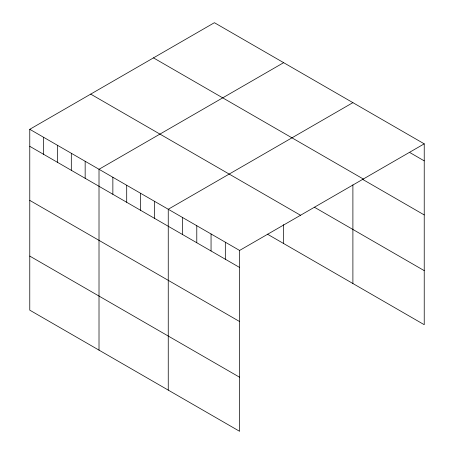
<?xml version="1.0" encoding="UTF-8"?>
<svg xmlns="http://www.w3.org/2000/svg" width="454" height="454" viewBox="0 0 454 454"><rect width="100%" height="100%" fill="white"/><g stroke="black" fill="none" stroke-linecap="round" stroke-linejoin="round"><path stroke-width="0.68" d="M29.771 129.299L239.593 250.443L239.593 431.3L29.771 310.161L29.771 129.299L214.407 22.7L424.229 143.839L424.229 324.701L267.395 234.151M283.648 62.675L99.012 169.28L99.012 350.136M352.894 102.655L168.252 209.254L168.252 390.111M239.593 250.443L424.229 143.839M409.962 152.623L424.229 160.864M153.475 57.879L363.302 179.018M362.406 179.234L424.229 214.929M314.355 207.2L424.229 270.635M90.698 94.12L300.525 215.264M29.771 146.324L239.593 267.463M29.771 200.39L239.593 321.528M29.771 256.096L239.593 377.234M352.894 184.88L352.894 283.512M283.648 224.611L283.648 243.537M225.326 242.203L225.326 259.228M211.053 233.969L211.053 250.988M196.786 225.729L196.786 242.754M182.519 217.489L182.519 234.514M154.405 201.258L154.405 218.283M140.553 193.262L140.553 210.287M126.706 185.266L126.706 202.291M112.859 177.27L112.859 194.295M85.159 161.284L85.159 178.303M71.312 153.287L71.312 170.307M57.465 145.291L57.465 162.316M43.618 137.295L43.618 154.32"/></g></svg>
